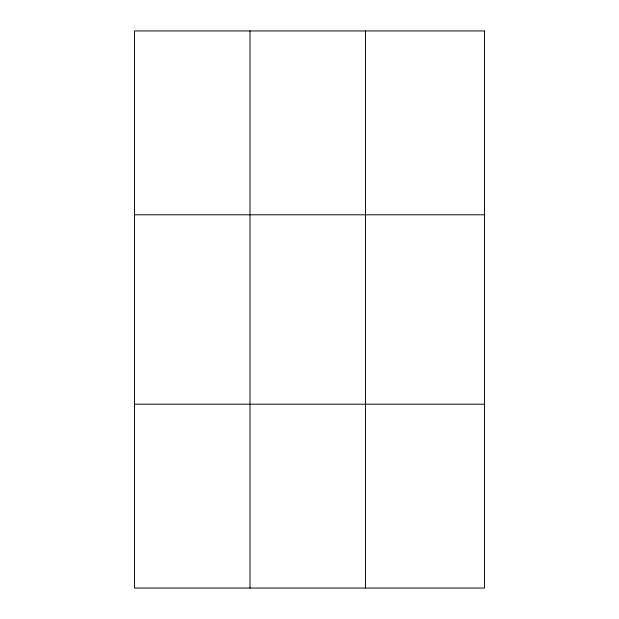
<?xml version="1.0" encoding="UTF-8"?>
<svg xmlns="http://www.w3.org/2000/svg" width="619" height="619" viewBox="0 0 619 619"><rect width="100%" height="100%" fill="white"/><g stroke="black" fill="none" stroke-linecap="round" stroke-linejoin="round"><path stroke-width="0.93" d="M250.006 588.05L250.006 30.95M365.489 588.05L365.489 30.95M134.524 214.793L484.476 214.793M134.524 404.207L484.476 404.207M484.476 30.95L484.476 588.05L134.524 588.05L134.524 30.95L484.476 30.95"/></g></svg>
